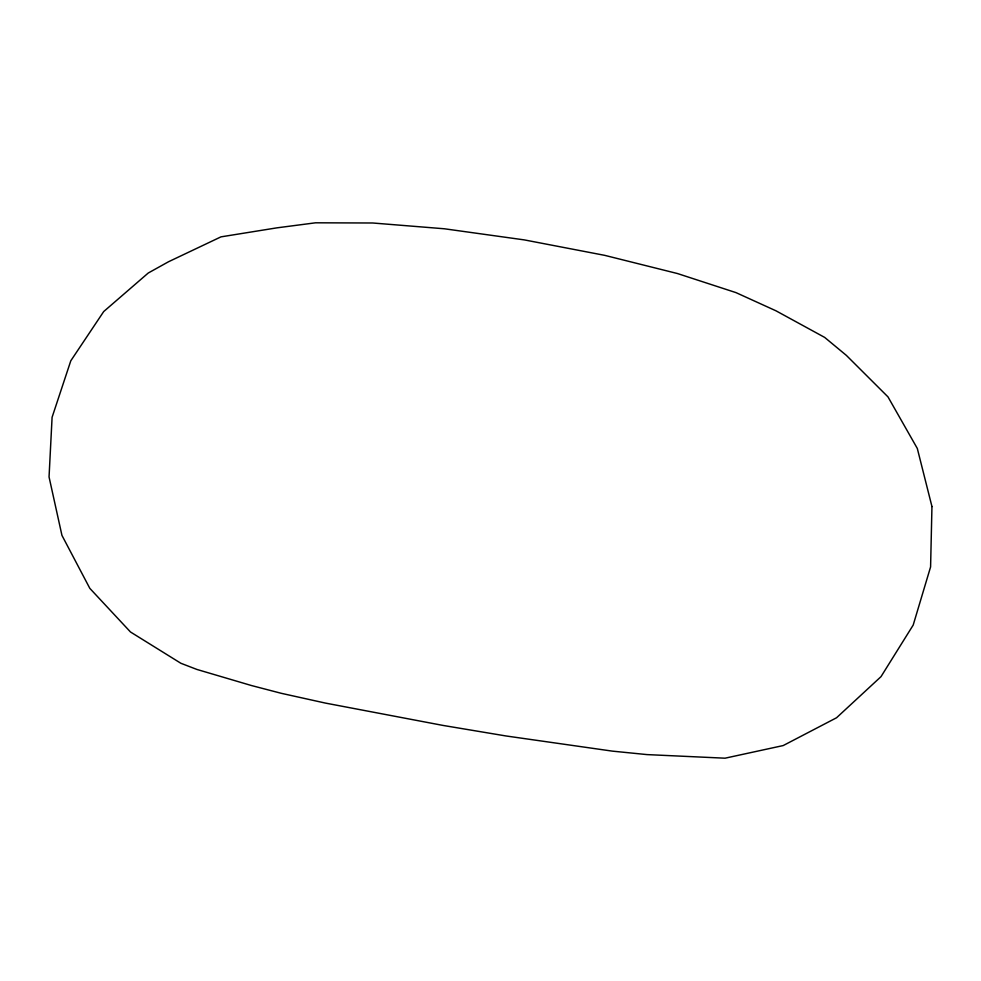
<?xml version="1.0" encoding="UTF-8"?>
<svg xmlns="http://www.w3.org/2000/svg" width="981" height="981" viewBox="0 0 981 981"><rect width="100%" height="100%" fill="white"/><g stroke="black" fill="none" stroke-linecap="round" stroke-linejoin="round"><path stroke-width="1.47" d="M931.95 506.539L930.589 566.92L913.188 625.081L881.012 676.645L836.535 717.773L783.206 745.56L725.057 758.19L647.043 754.597L612.352 751.127L505.975 735.958L442.946 725.413L325.41 703.083L281.228 693.297L251.418 685.523L196.862 669.434L180.884 663.279L130.485 631.985L89.823 588.355L61.95 535.393L49.05 476.95L52.091 417.281L70.804 360.787L103.704 311.553L148.241 273.025L168.511 261.755L220.97 236.862L276.912 227.85L315.526 222.81L372.694 222.994L444.418 228.781L524.357 239.904L604.676 255.342L677.417 273.527L735.958 292.608L775.971 310.805L824.665 337.403L846.37 355.392L887.977 396.876L917.309 448.452L931.95 506.539"/></g></svg>
